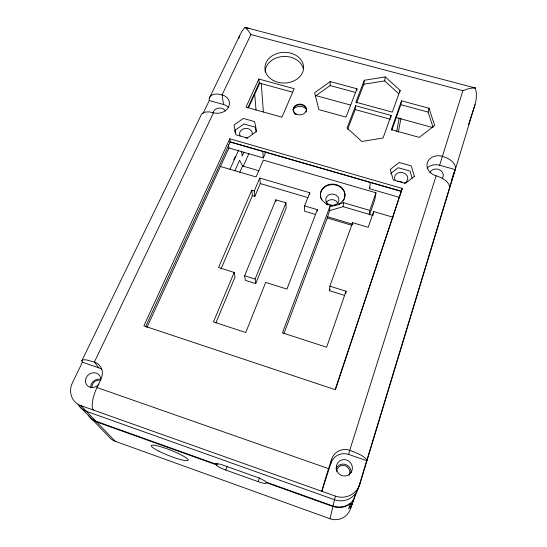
<?xml version="1.0" encoding="UTF-8"?>
<svg xmlns="http://www.w3.org/2000/svg" width="547" height="547" viewBox="0 0 547 547"><rect width="100%" height="100%" fill="white"/><g stroke="black" fill="none" stroke-linecap="round" stroke-linejoin="round"><path stroke-width="0.82" d="M254.273 190.951L251.791 190.212L252.393 195.614L254.854 196.352L254.273 190.951L259.798 178.048L309.752 192.742L304.59 205.911L304.556 211.183L315.571 214.472M309.725 194.288L309.752 192.742M317.281 211.197L317.335 209.699L304.59 205.911M315.229 96.169L330.087 85.551L330.292 81.578L356.986 88.785L356.829 90.358M283.9 333.677L327.263 217.959L329.588 210.677L329.848 206.711L338.272 204.749A12.273 10.591 3.1 0 0 339.66 204.052M344.672 295.448L329.499 290.696L329.862 286.184L352.583 222.677L368.22 227.333L373.69 211.559L393.149 217.282M338.272 204.749L338.32 204.216A12.287 10.598 3.1 0 0 340.227 186.431A12.287 10.598 3.1 0 0 320.727 192.188A12.287 10.598 3.1 0 0 335.277 205.111M329.588 210.677L343.133 206.67L343.516 202.677L369.806 210.417L369.177 214.356M347.646 129.331L355.215 109.585L355.605 105.735L391.132 115.451L390.743 117.735M356.658 102.945L363.844 84.231L364.288 80.265L385.238 76.922L400.11 90.358L399.823 91.93M352.391 224.222L352.583 222.677M345.759 293.472L346.046 291.243L329.862 286.184M398.784 93.728L384.644 80.908L385.238 76.922M399.433 197.385L369.457 188.694L370.401 182.486M220.113 166.37L256.092 176.954L263.353 160.1L375.967 192.79L374.798 199.778L369.553 214.827M331.564 459.323L328.549 468.649A19.747 0.554 -72.4 0 0 323.995 483.329L321.862 491.295L330.901 463.268L331.564 459.323A14.872 14.42 57.9 0 1 349.745 450.311L436.109 175.806A12.314 10.236 11.8 0 1 427.364 162.712A12.314 10.236 11.8 0 1 442.256 156.257L446.29 157.721A16.184 9.073 15.4 0 1 452.697 162.049A16.478 9.237 15.4 0 1 455.295 169.632L439.631 165.228A12.082 10.092 12 0 0 427.091 168.114M373.157 214.704L373.69 211.559M391.802 130.2L400.821 104.696L401.546 100.826L429.039 108.244L434.667 125.523L419.31 137.379L391.337 129.653L401.546 100.826M396.732 131.342L399.248 117.94M398.284 132.312L401.013 118.077M355.468 494.269L350.675 508.177A16.991 16.301 73.5 0 1 329.991 518.741L115.137 441.258A16.335 14.81 -42.5 0 1 108.88 436.691L89.797 416.971L92.819 419.932L96.621 421.935L216.462 464.827L216.756 465.408A8.868 1.34 21 0 0 225.774 470.058L258.143 481.654A8.943 1.354 20.7 0 0 266.081 483.063L265.951 482.536L332.918 506.501C338.812 508.279 345.834 507.698 350.538 503.418L348.583 508.744L351.495 505.23L360.015 483.664L475.042 104.545L476.28 98.809L476.389 93.175L475.398 88.012L245.029 27.35L241.952 31.2L239.545 35.958L209.344 98.166M335.414 389.82L402.277 188.421L229.774 138.774L143.902 325.875L335.12 389.649L402.277 188.421M329.991 518.741L332.918 506.501M350.073 504.471L351.577 505.011L353.745 499.288C349.622 506.358 340.425 508.443 333.027 506.043L335.4 496.108A20.013 19.364 64.4 0 0 360.015 483.664M432.93 126.938L428.11 112.087L429.039 108.244M348.685 454.441L349.745 450.311C355.673 452.684 362.264 454.714 366.716 459.528L366.962 460.765L348.685 454.441A14.557 14.106 59.9 0 0 330.901 463.268M238.882 38.256L239.545 35.958M439.631 165.228L462.892 90.658L467.719 88.956L471.986 88.06L475.398 88.012L472.116 87.342M350.675 508.177L352.165 503.274M468.553 124.484L475.042 104.545M451.521 180.284L455.125 169.31L358.524 487.575A19.535 18.878 66.2 0 1 334.532 499.726L86.405 411.303A18.824 16.752 -38.1 0 1 78.098 404.267M346.046 291.243L326.621 347.222L282.45 332.849L329.848 206.711M369.806 210.417L375.967 192.79M369.457 188.694L370.025 187.101M329.499 290.696L330.073 289.089M258.143 481.654L259.531 477.784M391.132 115.451L383.078 137.981L361.841 141.495L347.072 127.957L355.605 105.735M400.11 90.358L392.322 112.135L355.851 102.186L364.288 80.265M225.774 470.058L227.224 466.242M317.335 209.699L286.922 289.103L265.678 282.396L245.767 332.514L213.439 321.916L234.164 272.44L218.568 267.517L251.791 190.212M216.462 464.827L217.05 463.309M216.756 465.408L217.576 463.282M356.986 88.785L346.012 117.113L318.86 109.612L314.641 92.737L330.292 81.578M255.729 283.64L255.128 279.066L285.972 202.834L275.886 199.833L244.625 275.75L245.357 280.351L255.729 283.64L286.163 208.133L285.972 202.834M215.88 322.88L235.019 277.028L234.164 272.44M254.854 196.352L260.304 183.56L259.798 178.048M220.961 269.076L252.393 195.614M228.489 144.695L228.926 147.97L263.292 157.933L265.938 151.799M243.08 166.753L248.892 153.604M239.818 172.189L242.574 165.967L239.572 160.271L234.827 170.91M243.928 152.141L242.191 156.039L241.562 151.027M233.754 159.861L235.148 156.757M229.972 169.372L238.724 149.919M248.529 107.766L259.873 82.884M258.84 79.028L245.979 107.123L281.924 117.195L294.19 88.696L258.84 79.028L259.148 83.014L247.805 107.875M145.714 326.491L230.225 141.864L229.774 138.774M146.904 327.557L228.926 147.97M93.359 410.052L92.457 408.192L92.169 405.259L92.511 401.45A18.824 5.928 -68.2 0 1 96.976 387.522L101.051 378.886A14.352 12.684 -35.7 0 0 94.535 362.087L86.658 359.974L83.958 359.728L82.303 360.042L81.79 360.883L82.426 362.182L98.898 367.857A14.044 12.458 -36.2 0 1 101.845 369.362M202.978 113.53L209.289 100.518A15.801 8.424 27.2 0 1 210.376 96.238A15.494 8.26 27.2 0 1 218.39 94.132L222.096 94.85A11.651 9.422 -6.8 0 1 228.646 106.85A11.651 9.422 -6.8 0 1 213.535 112.757L94.378 362.059L98.747 367.83M248.974 28.567L245.029 27.35L248.666 31.138L250.902 34.577L222.096 94.85L223.518 104.518A11.439 9.313 -6.9 0 1 228.256 107.178M81.79 360.883L200.77 115.827A15.993 8.171 26.8 0 1 203.703 112.634A15.685 8.014 26.8 0 1 209.795 112.005L213.535 112.757M82.426 362.182L72.484 382.695A19.295 17.101 -37.4 0 0 80.99 405.655L95.93 421.217L216.174 464.239L215.819 463.528L220.81 464.335L259.736 478.242L265.685 481.367L265.835 482.003L333.027 506.043M390.544 173.618L398.148 167.71L410.024 171.081L412.185 178.24M234.745 130.453L243.989 123.964L255.121 127.123L256.119 131.984M338.32 204.216L343.516 202.677M363.844 84.231L384.644 80.908M250.902 34.577L462.892 90.658M330.087 85.551L355.789 92.505M400.821 104.696L428.11 112.087M315.27 95.417L350.668 105.106M395.946 117.496L432.985 127.636M259.148 83.014L292.618 92.19M355.215 109.585L390.483 119.26M209.289 100.518L223.518 104.518M230.225 141.864L401.628 191.306M229.658 141.892L400.937 191.3M242.574 165.967L258.656 170.671M343.133 206.67L373.027 215.491M260.304 183.56L308.036 197.658M327.345 216.667L352.911 224.291M327.263 217.959L351.953 225.323M244.625 275.75L255.128 279.066M96.976 387.522L328.549 468.649M80.99 405.655L335.4 496.108M436.109 175.806L440.191 177.283A16.389 8.814 15.8 0 1 446.701 181.604M95.93 421.217L92.122 419.214L79.294 406.12M96.621 421.935L115.137 441.258M88.676 415.474L89.093 416.24M234.902 131.266L235.21 132.894M254.663 94.029L256.044 109.933M262.772 151.444L263.292 157.933M261.275 83.404L263.38 111.998M275.886 199.833L275.975 201.358M293.315 111.185A6.632 5.422 -0.6 0 1 300.289 104.737A6.632 5.422 -0.6 0 1 306.108 111.868M296.112 114.651A6.632 5.422 -0.6 0 1 293.855 112.532M335.981 468.786A8.068 7.815 61.9 0 1 351.106 472.629M98.945 384.247A7.979 7.077 -36.2 0 1 86.426 384.493A7.979 7.077 -36.2 0 1 91.814 373.013A7.979 7.077 -36.2 0 1 100.655 380.616M90.672 387.652A7.788 6.933 -36.9 0 1 100.751 379.269M397.655 181.549A6.509 5.525 9.4 0 1 402.544 182.377M245.959 138.063A6.263 5.224 -5.2 0 1 247.586 137.974M292.864 109.503A8.437 6.913 -0.6 0 1 306.19 108.791M395.399 180.496A6.639 5.607 9.2 0 1 397.963 172.968A6.639 5.607 9.2 0 1 406.954 175.546A6.639 5.607 9.2 0 1 404.424 183.081M446.701 181.604A16.683 8.971 15.8 0 1 449.408 189.036M240.085 135.984A6.386 5.285 -5.1 0 1 244.878 128.463A6.386 5.285 -5.1 0 1 252.256 133.988M265.179 72.163A19.207 15.282 -1.7 0 1 282.368 56.532A19.207 15.282 -1.7 0 1 303.229 68.553M429.901 172.893A6.865 5.737 11.9 0 1 439.063 169.597A6.865 5.737 11.9 0 1 442.427 177.987M213.043 112.997A6.502 5.292 -6.9 0 1 218.533 108.149A6.502 5.292 -6.9 0 1 225.419 110.993M320.651 197.228A12.273 10.591 3.1 0 1 334.894 184.859A12.273 10.591 3.1 0 1 342.996 201.105M328.097 205.022A12.273 10.591 3.1 0 1 325.95 204.024M321.704 199.86A12.273 10.591 3.1 0 1 320.836 197.905M336.637 471.562A6.783 6.564 61.9 0 1 344.972 465.62A6.783 6.564 61.9 0 1 349.116 475.329M91.889 387.426A6.537 5.826 -36.9 0 1 99.301 380.213M326.497 202.11A6.516 5.661 3.2 0 1 337.745 202.766M331.427 205.412A6.598 5.716 3.1 0 1 326.703 196.722A6.598 5.716 3.1 0 1 337.718 196.53A6.598 5.716 3.1 0 1 333.718 205.371M414.394 176.305L405.409 183.382L393.279 179.908L390.257 169.44L399.221 162.493L411.235 165.885L414.394 176.305M256.632 131.403L247.258 138.056L235.901 134.801L234.02 124.969L243.367 118.432L254.622 121.612L256.632 131.403M336.248 467.234A8.267 8.014 59.8 0 0 348.056 475.186A8.267 8.014 59.8 0 0 348.651 461.005A8.267 8.014 59.8 0 0 336.248 467.234M296.132 114.029A6.639 5.422 -0.6 0 0 306.45 109.838A6.639 5.422 -0.6 0 0 296.891 104.648A6.639 5.422 -0.6 0 0 296.132 114.029M273.479 80.546A19.343 15.343 -1.7 0 0 303.558 68.505A19.343 15.343 -1.7 0 0 275.736 54.003A19.343 15.343 -1.7 0 0 273.479 80.546M158.692 451.084A19.822 2.851 21.6 0 0 188.106 460.369A19.822 2.851 21.6 0 0 162.541 447.302A19.822 2.851 21.6 0 0 158.692 451.084"/></g></svg>
